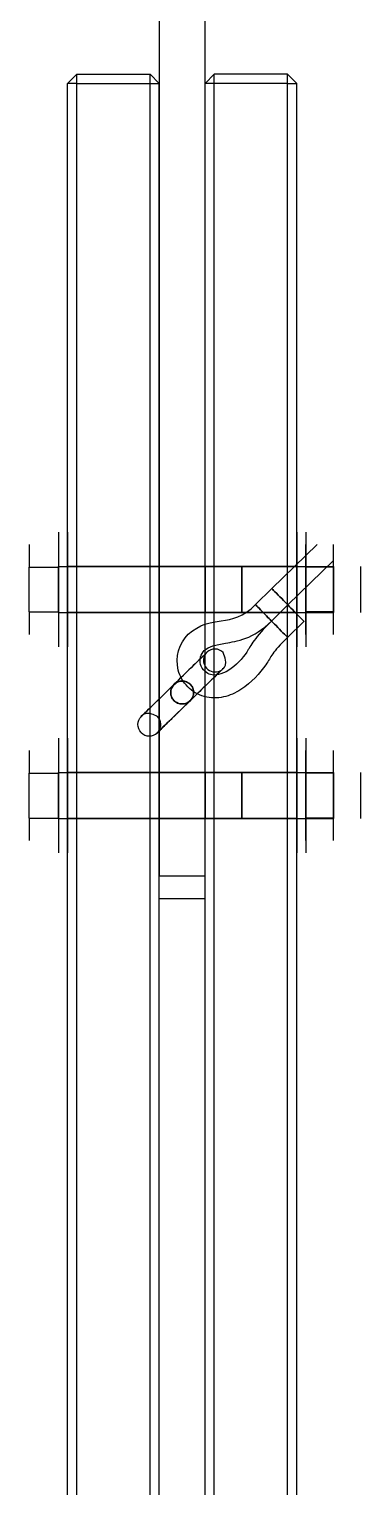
# Model space of a CAD drawing. Extents: x 0 to 2438, y 0 to 2056.
# Drawn here: x 415.6 to 451.8, y 496.9 to 656.1 of the extents above; entities that cross this region are included whole.
import ezdxf

# ---------------------------------------------------------------- set-up
doc = ezdxf.new("R2010")
doc.units = 0
doc.layers.get('0').update_dxf_attribs({"linetype": 'CONTINUOUS'})

msp = doc.modelspace()

# ---------------------------------------------------------------- linework, layer by layer
at = {"color": 253}
for p, q in [((434.77, 563.633), (434.77, 699.766)), ((429.772, 694.888), (429.772, 563.633)), ((419.77, 650.134), (420.772, 651.133)), ((420.772, 651.133), (428.77, 651.133)), ((420.772, 650.134), (420.772, 651.133)), ((428.77, 650.134), (428.77, 651.133)), ((429.772, 650.134), (428.77, 651.133)), ((434.77, 650.134), (435.772, 651.133)), ((443.77, 651.133), (435.772, 651.133)), ((435.772, 650.134), (435.772, 651.133)), ((444.772, 650.134), (443.77, 651.133)), ((443.77, 650.134), (443.77, 651.133)), ((419.77, 102.133), (419.77, 650.134)), ((420.772, 650.134), (419.77, 650.134)), ((420.772, 102.133), (420.772, 650.134)), ((420.772, 650.134), (428.77, 650.134)), ((428.77, 102.133), (428.77, 650.134)), ((428.77, 650.134), (429.772, 650.134)), ((429.772, 563.633), (429.772, 650.134)), ((429.772, 102.133), (429.772, 650.134)), ((434.77, 102.133), (434.77, 650.134)), ((435.772, 650.134), (434.77, 650.134)), ((443.77, 650.134), (435.772, 650.134)), ((435.772, 102.133), (435.772, 650.134)), ((443.77, 650.134), (444.772, 650.134)), ((443.77, 102.133), (443.77, 650.134)), ((444.772, 102.133), (444.772, 650.134)), ((418.772, 601.133), (418.772, 588.634)), ((419.77, 594.882), (419.77, 601.133)), ((419.77, 601.133), (419.77, 588.634)), ((444.772, 594.882), (444.772, 601.133)), ((444.772, 601.133), (444.772, 588.634)), ((445.77, 601.133), (445.77, 588.634)), ((415.572, 599.793), (415.572, 597.337)), ((418.772, 599.793), (418.772, 597.337)), ((418.772, 599.793), (418.772, 597.337)), ((446.998, 599.793), (442.062, 594.977)), ((445.77, 597.337), (445.77, 599.793)), ((445.77, 597.337), (445.77, 599.793)), ((448.772, 597.337), (448.772, 599.793)), ((415.572, 592.43), (415.572, 597.337)), ((415.572, 597.337), (418.772, 597.337)), ((418.772, 594.882), (418.772, 597.383)), ((418.772, 597.383), (418.772, 592.384)), ((418.772, 597.337), (418.772, 597.383)), ((418.772, 597.383), (418.772, 597.337)), ((418.772, 597.383), (419.77, 597.383)), ((418.772, 597.383), (434.77, 597.383)), ((418.772, 597.337), (418.772, 596.526)), ((418.772, 596.526), (418.772, 597.337)), ((418.772, 592.43), (418.772, 597.337)), ((418.772, 592.43), (418.772, 597.337)), ((419.77, 594.882), (419.77, 597.383)), ((419.77, 597.383), (419.77, 592.384)), ((419.77, 594.882), (419.77, 597.383)), ((419.77, 597.383), (419.77, 592.384)), ((429.772, 597.383), (419.77, 597.383)), ((429.772, 594.882), (429.772, 597.383)), ((429.772, 597.383), (429.772, 592.384)), ((429.772, 594.882), (429.772, 597.383)), ((429.772, 597.383), (429.772, 592.384)), ((434.77, 597.383), (429.772, 597.383)), ((434.77, 594.882), (434.77, 597.383)), ((434.77, 597.383), (434.77, 592.384)), ((434.77, 594.882), (434.77, 597.383)), ((434.77, 597.383), (434.77, 592.384)), ((434.77, 597.383), (438.771, 597.383)), ((444.772, 597.383), (434.77, 597.383)), ((438.771, 592.384), (438.771, 597.383)), ((438.771, 597.383), (438.771, 594.882)), ((438.771, 597.383), (448.772, 597.383)), ((443.812, 593.189), (448.772, 598.029)), ((444.772, 594.882), (444.772, 597.383)), ((444.772, 597.383), (444.772, 592.384)), ((444.772, 594.882), (444.772, 597.383)), ((444.772, 597.383), (444.772, 592.384)), ((444.772, 597.383), (445.77, 597.383)), ((445.77, 594.882), (445.77, 597.383)), ((445.77, 597.383), (445.77, 592.384)), ((445.77, 594.882), (445.77, 597.383)), ((445.77, 597.383), (445.77, 592.384)), ((445.77, 597.383), (448.772, 597.383)), ((445.77, 597.337), (445.77, 592.43)), ((448.772, 597.337), (445.77, 597.337)), ((445.77, 597.337), (445.77, 592.43)), ((448.772, 594.882), (448.772, 597.383)), ((448.772, 597.383), (448.772, 592.384)), ((448.772, 597.337), (448.772, 592.43)), ((451.771, 592.384), (451.771, 597.383)), ((418.772, 596.526), (418.772, 595.697)), ((418.772, 595.697), (418.772, 596.526)), ((418.772, 595.697), (418.772, 594.882)), ((418.772, 594.071), (418.772, 595.697)), ((418.772, 592.384), (418.772, 594.882)), ((418.772, 594.882), (418.772, 594.071)), ((418.772, 593.242), (418.772, 594.071)), ((418.772, 594.071), (418.772, 593.242)), ((419.77, 588.634), (419.77, 594.882)), ((419.77, 592.384), (419.77, 594.882)), ((419.77, 592.384), (419.77, 594.882)), ((429.772, 592.384), (429.772, 594.882)), ((429.772, 592.384), (429.772, 594.882)), ((434.77, 592.384), (434.77, 594.882)), ((434.77, 592.384), (434.77, 594.882)), ((438.771, 594.882), (438.771, 592.384)), ((440.277, 593.228), (442.062, 594.977)), ((442.062, 594.977), (442.087, 594.953)), ((442.087, 594.953), (442.062, 594.977)), ((442.087, 594.953), (442.062, 594.977)), ((442.062, 594.977), (442.087, 594.953)), ((442.087, 594.953), (442.15, 594.886)), ((442.15, 594.886), (442.087, 594.953)), ((442.15, 594.886), (442.087, 594.953)), ((442.087, 594.953), (442.15, 594.886)), ((442.15, 594.886), (442.256, 594.78)), ((442.256, 594.78), (442.15, 594.886)), ((442.256, 594.78), (442.15, 594.886)), ((442.15, 594.886), (442.256, 594.78)), ((442.256, 594.78), (442.394, 594.639)), ((442.394, 594.639), (442.256, 594.78)), ((442.394, 594.639), (442.256, 594.78)), ((442.256, 594.78), (442.394, 594.639)), ((442.394, 594.639), (442.56, 594.469)), ((442.56, 594.469), (442.394, 594.639)), ((442.56, 594.469), (442.394, 594.639)), ((442.394, 594.639), (442.56, 594.469)), ((442.56, 594.469), (442.743, 594.279)), ((442.743, 594.279), (442.56, 594.469)), ((442.743, 594.279), (442.56, 594.469)), ((442.56, 594.469), (442.743, 594.279)), ((442.743, 594.279), (442.937, 594.081)), ((442.937, 594.081), (442.743, 594.279)), ((442.937, 594.081), (442.743, 594.279)), ((442.743, 594.279), (442.937, 594.081)), ((442.937, 594.081), (443.131, 593.884)), ((443.131, 593.884), (442.937, 594.081)), ((443.131, 593.884), (442.937, 594.081)), ((442.937, 594.081), (443.131, 593.884)), ((443.131, 593.884), (443.315, 593.693)), ((443.315, 593.693), (443.131, 593.884)), ((443.315, 593.693), (443.131, 593.884)), ((443.131, 593.884), (443.315, 593.693)), ((443.315, 593.693), (443.48, 593.524)), ((443.48, 593.524), (443.315, 593.693)), ((443.48, 593.524), (443.315, 593.693)), ((443.315, 593.693), (443.48, 593.524)), ((444.772, 588.634), (444.772, 594.882)), ((444.772, 592.384), (444.772, 594.882)), ((444.772, 592.384), (444.772, 594.882)), ((445.77, 592.384), (445.77, 594.882)), ((445.77, 592.384), (445.77, 594.882)), ((448.772, 592.384), (448.772, 594.882)), ((415.572, 592.43), (415.572, 589.979)), ((415.572, 592.43), (418.772, 592.43)), ((418.772, 592.43), (418.772, 593.242)), ((418.772, 593.242), (418.772, 592.43)), ((418.772, 592.43), (418.772, 592.384)), ((418.772, 592.384), (418.772, 592.43)), ((418.772, 592.43), (418.772, 589.979)), ((418.772, 592.43), (418.772, 589.979)), ((418.772, 592.384), (419.77, 592.384)), ((418.772, 592.384), (434.77, 592.384)), ((429.772, 592.384), (419.77, 592.384)), ((434.77, 592.384), (429.772, 592.384)), ((434.77, 592.384), (438.771, 592.384)), ((444.772, 592.384), (434.77, 592.384)), ((438.771, 592.384), (448.772, 592.384)), ((443.812, 593.189), (442.023, 591.439)), ((442.023, 591.439), (443.812, 593.189)), ((443.48, 593.524), (443.618, 593.383)), ((443.618, 593.383), (443.48, 593.524)), ((443.618, 593.383), (443.48, 593.524)), ((443.48, 593.524), (443.618, 593.383)), ((443.618, 593.383), (443.724, 593.273)), ((443.724, 593.273), (443.618, 593.383)), ((443.724, 593.273), (443.618, 593.383)), ((443.618, 593.383), (443.724, 593.273)), ((443.724, 593.273), (443.812, 593.189)), ((443.812, 593.189), (443.724, 593.273)), ((443.812, 593.189), (443.724, 593.273)), ((443.724, 593.273), (443.812, 593.189)), ((443.833, 593.164), (443.812, 593.189)), ((443.812, 593.189), (443.833, 593.164)), ((443.897, 593.097), (443.833, 593.164)), ((443.833, 593.164), (443.897, 593.097)), ((444.003, 592.991), (443.897, 593.097)), ((443.897, 593.097), (444.003, 592.991)), ((444.14, 592.85), (444.003, 592.991)), ((444.003, 592.991), (444.14, 592.85)), ((444.306, 592.681), (444.14, 592.85)), ((444.14, 592.85), (444.306, 592.681)), ((444.489, 592.49), (444.306, 592.681)), ((444.306, 592.681), (444.489, 592.49)), ((444.683, 592.293), (444.489, 592.49)), ((444.489, 592.49), (444.683, 592.293)), ((444.877, 592.095), (444.683, 592.293)), ((444.683, 592.293), (444.877, 592.095)), ((444.772, 592.384), (445.77, 592.384)), ((445.064, 591.905), (444.877, 592.095)), ((444.877, 592.095), (445.064, 591.905)), ((448.772, 592.43), (445.77, 592.43)), ((445.77, 589.979), (445.77, 592.43)), ((445.77, 589.979), (445.77, 592.43)), ((445.77, 592.384), (448.772, 592.384)), ((448.772, 589.979), (448.772, 592.43)), ((442.045, 591.418), (442.023, 591.439)), ((442.023, 591.439), (442.045, 591.418)), ((442.108, 591.351), (442.045, 591.418)), ((442.045, 591.418), (442.108, 591.351)), ((442.214, 591.245), (442.108, 591.351)), ((442.108, 591.351), (442.214, 591.245)), ((442.352, 591.104), (442.214, 591.245)), ((442.214, 591.245), (442.352, 591.104)), ((442.517, 590.935), (442.352, 591.104)), ((442.352, 591.104), (442.517, 590.935)), ((442.701, 590.744), (442.517, 590.935)), ((442.517, 590.935), (442.701, 590.744)), ((442.895, 590.546), (442.701, 590.744)), ((442.701, 590.744), (442.895, 590.546)), ((443.089, 590.349), (442.895, 590.546)), ((442.895, 590.546), (443.089, 590.349)), ((445.558, 591.397), (443.77, 589.65)), ((445.227, 591.735), (445.064, 591.905)), ((445.064, 591.905), (445.227, 591.735)), ((445.368, 591.594), (445.227, 591.735)), ((445.227, 591.735), (445.368, 591.594)), ((445.47, 591.485), (445.368, 591.594)), ((445.368, 591.594), (445.47, 591.485)), ((445.534, 591.418), (445.47, 591.485)), ((445.47, 591.485), (445.534, 591.418)), ((445.558, 591.397), (445.534, 591.418)), ((445.534, 591.418), (445.558, 591.397)), ((443.272, 590.158), (443.089, 590.349)), ((443.089, 590.349), (443.272, 590.158)), ((443.438, 589.989), (443.272, 590.158)), ((443.272, 590.158), (443.438, 589.989)), ((443.579, 589.848), (443.438, 589.989)), ((443.438, 589.989), (443.579, 589.848)), ((443.682, 589.739), (443.579, 589.848)), ((443.579, 589.848), (443.682, 589.739)), ((443.745, 589.675), (443.682, 589.739)), ((443.682, 589.739), (443.745, 589.675)), ((443.77, 589.65), (443.745, 589.675)), ((443.745, 589.675), (443.77, 589.65)), ((433.165, 584.507), (433.165, 584.507)), ((418.772, 578.633), (418.772, 566.134)), ((419.77, 572.382), (419.77, 578.633)), ((419.77, 578.633), (419.77, 566.134)), ((444.772, 572.382), (444.772, 578.633)), ((444.772, 578.633), (444.772, 566.134)), ((445.77, 578.633), (445.77, 566.134)), ((415.572, 577.289), (415.572, 574.837)), ((418.772, 577.289), (418.772, 574.837)), ((418.772, 577.289), (418.772, 574.837)), ((445.77, 574.837), (445.77, 577.289)), ((445.77, 574.837), (445.77, 577.289)), ((448.772, 574.837), (448.772, 577.289)), ((415.572, 569.93), (415.572, 574.837)), ((415.572, 574.837), (418.772, 574.837)), ((418.772, 572.382), (418.772, 574.883)), ((418.772, 574.883), (418.772, 569.884)), ((418.772, 574.837), (418.772, 574.883)), ((418.772, 574.883), (418.772, 574.837)), ((418.772, 574.883), (419.77, 574.883)), ((418.772, 574.883), (434.77, 574.883)), ((418.772, 574.837), (418.772, 574.026)), ((418.772, 574.026), (418.772, 574.837)), ((418.772, 569.93), (418.772, 574.837)), ((418.772, 569.93), (418.772, 574.837)), ((419.77, 572.382), (419.77, 574.883)), ((419.77, 574.883), (419.77, 569.884)), ((419.77, 572.382), (419.77, 574.883)), ((419.77, 574.883), (419.77, 569.884)), ((429.772, 574.883), (419.77, 574.883)), ((429.772, 572.382), (429.772, 574.883)), ((429.772, 574.883), (429.772, 569.884)), ((429.772, 572.382), (429.772, 574.883)), ((429.772, 574.883), (429.772, 569.884)), ((434.77, 574.883), (429.772, 574.883)), ((434.77, 572.382), (434.77, 574.883)), ((434.77, 574.883), (434.77, 569.884)), ((434.77, 572.382), (434.77, 574.883)), ((434.77, 574.883), (434.77, 569.884)), ((434.77, 574.883), (438.771, 574.883)), ((444.772, 574.883), (434.77, 574.883)), ((438.771, 569.884), (438.771, 574.883)), ((438.771, 574.883), (438.771, 572.382)), ((438.771, 574.883), (448.772, 574.883)), ((444.772, 572.382), (444.772, 574.883)), ((444.772, 574.883), (444.772, 569.884)), ((444.772, 572.382), (444.772, 574.883)), ((444.772, 574.883), (444.772, 569.884)), ((444.772, 574.883), (445.77, 574.883)), ((445.77, 572.382), (445.77, 574.883)), ((445.77, 574.883), (445.77, 569.884)), ((445.77, 572.382), (445.77, 574.883)), ((445.77, 574.883), (445.77, 569.884)), ((445.77, 574.883), (448.772, 574.883)), ((445.77, 574.837), (445.77, 569.93)), ((448.772, 574.837), (445.77, 574.837)), ((445.77, 574.837), (445.77, 569.93)), ((448.772, 572.382), (448.772, 574.883)), ((448.772, 574.883), (448.772, 569.884)), ((448.772, 574.837), (448.772, 569.93)), ((451.771, 569.884), (451.771, 574.883)), ((418.772, 574.026), (418.772, 573.197)), ((418.772, 573.197), (418.772, 574.026)), ((418.772, 573.197), (418.772, 572.382)), ((418.772, 571.571), (418.772, 573.197)), ((418.772, 569.884), (418.772, 572.382)), ((418.772, 572.382), (418.772, 571.571)), ((418.772, 570.742), (418.772, 571.571)), ((418.772, 571.571), (418.772, 570.742)), ((419.77, 566.134), (419.77, 572.382)), ((419.77, 569.884), (419.77, 572.382)), ((419.77, 569.884), (419.77, 572.382)), ((429.772, 569.884), (429.772, 572.382)), ((429.772, 569.884), (429.772, 572.382)), ((434.77, 569.884), (434.77, 572.382)), ((434.77, 569.884), (434.77, 572.382)), ((438.771, 572.382), (438.771, 569.884)), ((444.772, 566.134), (444.772, 572.382)), ((444.772, 569.884), (444.772, 572.382)), ((444.772, 569.884), (444.772, 572.382)), ((445.77, 569.884), (445.77, 572.382)), ((445.77, 569.884), (445.77, 572.382)), ((448.772, 569.884), (448.772, 572.382)), ((415.572, 569.93), (415.572, 567.475)), ((415.572, 569.93), (418.772, 569.93)), ((418.772, 569.93), (418.772, 570.742)), ((418.772, 570.742), (418.772, 569.93)), ((418.772, 569.93), (418.772, 569.884)), ((418.772, 569.884), (418.772, 569.93)), ((418.772, 569.93), (418.772, 567.475)), ((418.772, 569.93), (418.772, 567.475)), ((418.772, 569.884), (419.77, 569.884)), ((418.772, 569.884), (434.77, 569.884)), ((429.772, 569.884), (419.77, 569.884)), ((434.77, 569.884), (429.772, 569.884)), ((434.77, 569.884), (438.771, 569.884)), ((444.772, 569.884), (434.77, 569.884)), ((438.771, 569.884), (448.772, 569.884)), ((444.772, 569.884), (445.77, 569.884)), ((448.772, 569.93), (445.77, 569.93)), ((445.77, 567.475), (445.77, 569.93)), ((445.77, 567.475), (445.77, 569.93)), ((445.77, 569.884), (448.772, 569.884)), ((448.772, 567.475), (448.772, 569.93)), ((429.772, 561.132), (429.772, 563.633)), ((429.772, 563.633), (434.77, 563.633)), ((434.77, 561.132), (434.77, 563.633)), ((429.772, 561.132), (434.77, 561.132))]:
    msp.add_line(p, q, dxfattribs=at)
for points in [[(432.943, 590.003), (435.398, 592.25), (437.628, 590.546), (440.277, 593.228)], [(440.277, 593.228), (440.274, 593.231), (440.369, 593.132), (440.531, 592.967)], [(440.531, 592.967), (440.369, 593.132), (440.274, 593.231), (440.277, 593.228)], [(440.531, 592.967), (440.694, 592.801), (440.919, 592.568), (441.149, 592.335)], [(441.149, 592.335), (440.919, 592.568), (440.694, 592.801), (440.531, 592.967)], [(441.149, 592.335), (441.378, 592.099), (441.604, 591.866), (441.766, 591.704)], [(441.766, 591.704), (441.604, 591.866), (441.378, 592.099), (441.149, 592.335)], [(439.215, 589.555), (440.087, 589.89), (441.032, 590.469), (442.023, 591.439)], [(442.023, 591.439), (441.092, 590.532), (440.535, 589.876), (440.14, 589.326)], [(441.766, 591.704), (441.928, 591.538), (442.023, 591.439), (442.023, 591.439)], [(442.023, 591.439), (442.023, 591.439), (441.928, 591.538), (441.766, 591.704)], [(431.846, 586.091), (431.5, 587.506), (431.916, 588.977), (432.943, 590.003)], [(435.624, 588.719), (436.009, 588.846), (436.488, 588.945), (437.018, 589.033)], [(437.018, 589.033), (437.589, 589.132), (438.348, 589.22), (439.215, 589.555)], [(440.14, 589.326), (439.946, 589.054), (439.787, 588.814), (439.66, 588.603)], [(443.77, 589.65), (442.909, 588.811), (442.461, 588.275), (442.165, 587.865)], [(433.426, 586.507), (434.044, 587.11), (434.52, 587.576), (434.77, 587.823)], [(434.77, 587.823), (434.53, 587.587), (434.075, 587.142), (433.486, 586.567)], [(434.269, 586.708), (434.206, 586.948), (434.209, 587.237), (434.287, 587.516)], [(434.287, 587.516), (434.365, 587.791), (434.516, 588.042), (434.689, 588.215)], [(434.77, 587.76), (434.541, 587.379), (434.541, 586.874), (434.77, 586.493)], [(434.689, 588.215), (434.717, 588.239), (434.742, 588.264), (434.77, 588.289)], [(434.77, 588.289), (434.957, 588.44), (435.24, 588.592), (435.624, 588.719)], [(434.77, 587.823), (434.904, 587.954), (434.975, 588.017), (434.975, 588.021)], [(434.873, 587.911), (434.837, 587.862), (434.802, 587.812), (434.77, 587.76)], [(434.859, 587.904), (434.834, 587.883), (434.806, 587.855), (434.77, 587.823)], [(434.799, 587.841), (434.799, 587.841), (434.816, 587.855), (434.873, 587.911)], [(434.827, 587.869), (434.813, 587.851), (434.802, 587.841), (434.799, 587.841)], [(434.901, 587.943), (434.89, 587.929), (434.862, 587.901), (434.827, 587.869)], [(434.975, 588.021), (434.975, 588.021), (434.936, 587.982), (434.859, 587.904)], [(434.926, 587.968), (434.915, 587.957), (434.929, 587.968), (434.901, 587.943)], [(434.954, 587.999), (434.943, 587.989), (434.933, 587.978), (434.926, 587.968)], [(434.975, 588.021), (434.979, 588.024), (434.964, 588.01), (434.954, 587.999)], [(434.979, 588.024), (434.975, 588.021), (434.975, 588.021), (434.975, 588.021)], [(435.868, 588.377), (435.539, 588.384), (435.211, 588.25), (434.979, 588.024)], [(436.742, 587.999), (436.517, 588.232), (436.192, 588.373), (435.868, 588.377)], [(436.721, 586.232), (436.361, 586.14), (437.564, 586.165), (436.742, 587.999)], [(439.314, 588.056), (438.87, 587.382), (438.104, 586.539), (437.346, 586.07)], [(439.66, 588.603), (439.529, 588.395), (439.427, 588.218), (439.314, 588.056)], [(441.787, 587.29), (441.671, 587.1), (441.547, 586.895), (441.392, 586.662)], [(442.165, 587.865), (442.016, 587.657), (441.904, 587.481), (441.787, 587.29)], [(431.306, 584.44), (432.054, 585.167), (432.809, 585.907), (433.426, 586.507)], [(433.486, 586.567), (432.883, 585.978), (432.142, 585.255), (431.398, 584.528)], [(432.883, 584.267), (432.396, 584.768), (432.026, 585.385), (431.846, 586.091)], [(434.77, 585.918), (434.52, 586.137), (434.336, 586.433), (434.269, 586.708)], [(434.77, 586.493), (434.781, 586.475), (434.792, 586.458), (434.802, 586.444)], [(435.36, 585.593), (435.158, 585.646), (434.95, 585.759), (434.77, 585.918)], [(434.802, 586.444), (434.95, 586.218), (435.169, 586.041), (435.423, 585.95)], [(435.423, 585.95), (435.673, 585.858), (435.959, 585.851), (436.213, 585.929)], [(435.663, 585.198), (436.337, 585.855), (436.725, 586.236), (436.721, 586.232)], [(436.721, 586.232), (436.721, 586.232), (436.488, 586.003), (436.065, 585.586)], [(436.213, 585.929), (436.4, 585.989), (436.57, 586.087), (436.714, 586.221)], [(437.346, 586.07), (436.972, 585.833), (436.584, 585.668), (436.238, 585.593)], [(436.728, 586.239), (436.711, 586.221), (436.714, 586.225), (436.721, 586.228)], [(436.714, 586.221), (436.778, 586.285), (436.771, 586.278), (436.764, 586.271)], [(436.721, 586.228), (436.725, 586.236), (436.721, 586.232), (436.721, 586.232)], [(436.764, 586.271), (436.753, 586.26), (436.739, 586.246), (436.728, 586.239)], [(441.392, 586.662), (440.771, 585.749), (439.857, 584.704), (438.683, 583.957)], [(428.84, 582.03), (429.479, 582.655), (430.389, 583.54), (431.306, 584.44)], [(429.309, 582.489), (429.913, 583.078), (430.653, 583.801), (431.398, 584.528)], [(432.287, 584.884), (431.595, 584.891), (431.031, 584.338), (431.02, 583.646)], [(432.273, 584.884), (431.581, 584.884), (431.02, 584.323), (431.02, 583.632)], [(431.02, 583.664), (431.027, 583.967), (431.151, 584.267), (431.359, 584.489)], [(431.038, 583.833), (431.084, 584.122), (431.221, 584.355), (431.398, 584.528)], [(431.359, 584.489), (431.617, 584.768), (432.005, 584.913), (432.382, 584.881)], [(432.1, 584.874), (431.811, 584.831), (431.574, 584.697), (431.398, 584.528)], [(432.763, 584.782), (432.53, 584.881), (432.301, 584.898), (432.1, 584.874)], [(433.522, 583.632), (433.522, 584.323), (432.961, 584.884), (432.273, 584.884)], [(433.522, 583.618), (433.529, 584.309), (432.975, 584.874), (432.287, 584.884)], [(432.382, 584.881), (432.685, 584.853), (432.975, 584.712), (433.183, 584.489)], [(433.165, 584.507), (433.049, 584.627), (432.904, 584.722), (432.763, 584.782)], [(434.682, 583.184), (433.98, 583.382), (433.37, 583.77), (432.883, 584.267)], [(434.77, 584.327), (434.269, 583.837), (433.709, 583.286), (433.144, 582.739)], [(433.151, 582.747), (434.075, 583.646), (435, 584.549), (435.663, 585.198)], [(433.165, 584.507), (433.285, 584.383), (433.373, 584.242), (433.433, 584.098)], [(433.183, 584.489), (433.398, 584.26), (433.522, 583.95), (433.522, 583.632)], [(433.433, 584.098), (433.525, 583.861), (433.539, 583.632), (433.504, 583.434)], [(436.065, 585.586), (435.73, 585.265), (435.285, 584.828), (434.77, 584.327)], [(436.238, 585.593), (435.889, 585.516), (435.596, 585.526), (435.36, 585.593)], [(427.937, 581.148), (428.145, 581.353), (428.639, 581.833), (429.309, 582.489)], [(433.144, 582.739), (432.209, 581.826), (431.278, 580.916), (430.618, 580.274)], [(430.632, 580.288), (431.299, 580.94), (432.223, 581.84), (433.151, 582.747)], [(431.109, 583.17), (431.017, 583.406), (431.006, 583.632), (431.038, 583.833)], [(431.479, 582.665), (431.183, 582.905), (431.01, 583.283), (431.02, 583.664)], [(431.02, 583.646), (431.013, 582.958), (431.567, 582.394), (432.255, 582.383)], [(431.02, 583.632), (431.02, 582.944), (431.581, 582.383), (432.273, 582.383)], [(431.377, 582.761), (431.257, 582.881), (431.169, 583.025), (431.109, 583.17)], [(431.377, 582.761), (431.497, 582.637), (431.638, 582.542), (431.782, 582.486)], [(432.336, 582.387), (432.029, 582.369), (431.719, 582.471), (431.479, 582.665)], [(431.782, 582.486), (432.012, 582.387), (432.241, 582.369), (432.442, 582.394)], [(432.255, 582.383), (432.947, 582.376), (433.514, 582.926), (433.522, 583.618)], [(432.273, 582.383), (432.961, 582.383), (433.522, 582.944), (433.522, 583.632)], [(433.042, 582.651), (432.841, 582.493), (432.59, 582.397), (432.336, 582.387)], [(432.442, 582.394), (432.731, 582.436), (432.968, 582.57), (433.144, 582.739)], [(433.522, 583.632), (433.522, 583.255), (433.342, 582.884), (433.042, 582.651)], [(433.504, 583.434), (433.458, 583.145), (433.32, 582.912), (433.144, 582.739)], [(436.778, 583.152), (436.104, 583.004), (435.384, 582.99), (434.682, 583.184)], [(438.683, 583.957), (438.094, 583.583), (437.452, 583.3), (436.778, 583.152)], [(427.443, 580.154), (427.447, 580.482), (427.584, 580.806), (427.817, 581.032)], [(429.588, 581.014), (428.269, 581.868), (427.577, 580.799), (427.821, 581.036)], [(427.821, 581.036), (427.817, 581.032), (428.195, 581.399), (428.84, 582.03)], [(427.817, 581.032), (427.821, 581.036), (427.821, 581.036), (427.821, 581.036)], [(427.821, 581.036), (427.821, 581.036), (427.859, 581.074), (427.937, 581.148)], [(429.673, 579.363), (430.061, 579.836), (430.022, 580.588), (429.588, 581.014)], [(430.724, 580.379), (431.126, 580.771), (431.821, 581.445), (429.673, 579.363)], [(427.8, 579.268), (427.57, 579.501), (427.44, 579.829), (427.443, 580.154)], [(429.63, 579.311), (429.606, 579.289), (429.528, 579.215), (429.465, 579.152)], [(429.553, 579.24), (429.719, 579.402), (430.213, 579.882), (430.724, 580.379)], [(430.618, 580.274), (429.955, 579.624), (429.563, 579.243), (429.567, 579.247)], [(429.567, 579.247), (429.57, 579.251), (429.662, 579.342), (429.846, 579.519)], [(429.585, 579.265), (429.592, 579.272), (429.602, 579.286), (429.623, 579.303)], [(429.623, 579.303), (429.641, 579.321), (429.655, 579.335), (429.63, 579.311)], [(429.846, 579.519), (430.029, 579.699), (430.301, 579.96), (430.632, 580.288)], [(427.8, 579.268), (428.025, 579.035), (428.35, 578.894), (428.674, 578.891)], [(428.674, 578.891), (429.002, 578.884), (429.331, 579.014), (429.563, 579.243)], [(429.465, 579.152), (429.401, 579.092), (429.362, 579.057), (429.553, 579.24)], [(429.563, 579.243), (429.57, 579.247), (429.563, 579.243), (429.567, 579.247)], [(429.567, 579.247), (429.567, 579.243), (429.567, 579.247), (429.574, 579.254)], [(429.567, 579.247), (429.567, 579.247), (429.567, 579.247), (429.567, 579.247)], [(429.574, 579.254), (429.577, 579.254), (429.581, 579.261), (429.585, 579.265)]]:
    msp.add_open_spline(points, degree=3, dxfattribs=at)

doc.saveas('drawing.dxf')
